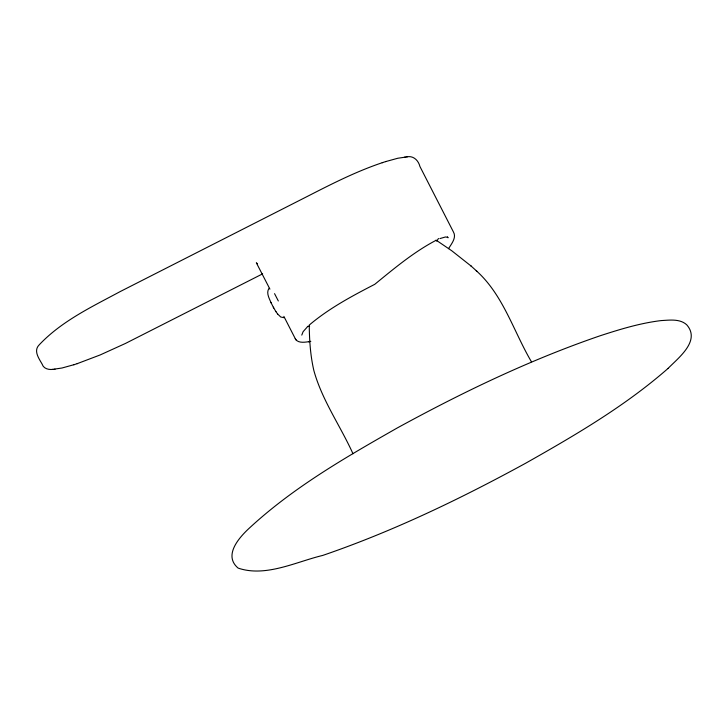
<?xml version="1.0" encoding="UTF-8"?>
<svg xmlns="http://www.w3.org/2000/svg" width="728" height="728" viewBox="0 0 728 728"><rect width="100%" height="100%" fill="white"/><g stroke="black" fill="none" stroke-linecap="round" stroke-linejoin="round"><path stroke-width="1.09" d="M301.783 335.098L303.085 331.722L307.771 326.435M269.069 288.306C265.847 292.647 269.242 298.425 271.116 302.866M438.493 238.484L436.664 241.159M448.539 248.667C451.387 243.898 456.866 237.619 453.362 231.832L419.929 166.494C418.418 160.369 413.304 155.355 406.697 156.893M667.976 368.514C678.196 357.939 700.891 340.968 686.731 324.806C679.916 318.536 669.523 320.147 661.088 320.593C640.203 323.114 619.965 329.311 600.027 335.808C529.738 359.896 462.553 392.265 397.442 427.864C346.009 457.139 293.957 487.023 250.214 527.309C239.84 536.709 222.741 555.164 238.12 568.095C265.647 577.522 296.105 561.788 322.722 555.428C393.156 531.294 460.478 498.853 525.725 463.19C575.366 435.126 625.125 406.069 668.158 368.341M435.79 240.458C413.54 252.188 394.148 268.495 374.765 284.311C351.924 296.105 328.947 308.363 309.245 325.07C309.409 340.322 310.392 355.646 313.868 370.552C322.04 400.264 340.413 425.88 352.98 453.753M262.635 273.846L125.453 343.452L100.118 354.964L77.168 363.672M439.894 238.584L445.445 236.982L447.902 237.337L447.347 237.019L448.02 237.801M382.628 162.581C356.574 171.289 332.023 183.765 307.635 196.269L120.02 291.664C91.764 306.879 61.534 321.139 39.248 344.808C33.142 350.741 38.939 358.44 42.133 364.137C43.544 368.796 48.84 369.942 53.099 369.36M385.549 161.625L397.788 158.249L407.225 156.857M52.571 369.396L62.007 368.004L74.247 364.619M382.218 162.708L385.976 161.489M73.819 364.764L77.568 363.545M283.856 316.361L294.649 337.455C296.815 343.971 305.114 342.242 310.219 341.45M308.454 341.751L310.811 341.35M404.768 157.048L405.287 157.011M54.509 369.242L55.028 369.196M284.002 317.672L280.744 317.017L277.55 313.895M256.948 263.49L257.43 263.709L256.338 262.79L269.915 289.125M435.999 240.058L451.824 250.814L471.18 266.111M476.258 270.725C503.266 294.876 513.559 331.431 531.422 361.752M470.57 265.556L476.895 271.289M275.93 311.648L273.3 307.161M277.614 313.977L275.803 311.457M295.268 338.62L296.041 339.93M273.737 308.008L270.843 302.32M274.556 293.648L278.324 300.964M309.609 326.108A87.16 14.251 -26.5 0 1 307.416 326.463"/></g></svg>
